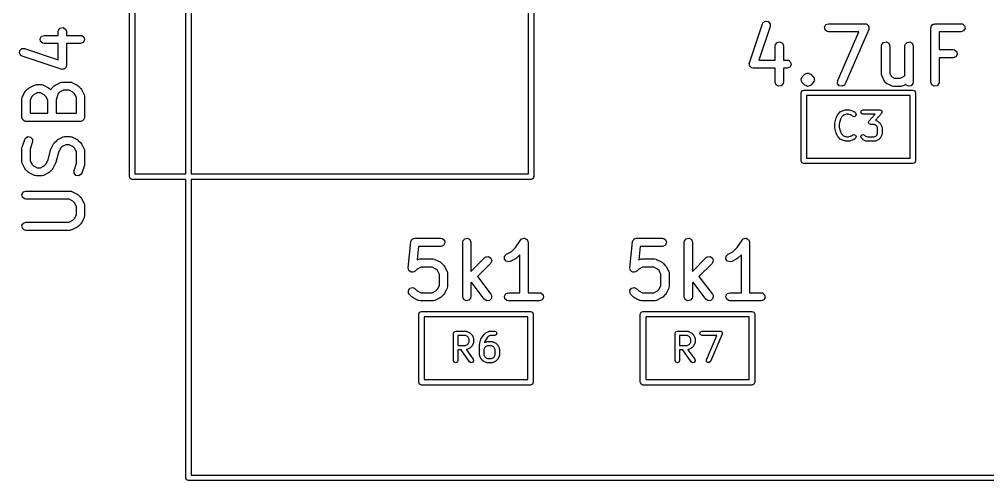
# Model space of a CAD drawing. Extents: x 4.75 to 6.87, y -3.9 to -3.1.
# Drawn here: x 4.746 to 5.445, y -3.896 to -3.562 of the extents above; entities that cross this region are included whole.
import ezdxf

# ---------------------------------------------------------------- set-up
doc = ezdxf.new("R2010")
doc.units = 0
doc.header["$MEASUREMENT"] = 0
doc.layers.add('BLACK', color=7, linetype='CONTINUOUS')

msp = doc.modelspace()

# ---------------------------------------------------------------- linework, layer by layer
at = {"layer": 'BLACK', "linetype": 'CONTINUOUS'}
for p, q in [((4.82539, -3.67598), (4.82539, -3.32402)), ((4.82933, -3.32598), (4.82933, -3.67402)), ((4.86614, -3.67402), (4.86614, -3.32598)), ((4.87008, -3.32598), (4.87008, -3.67402)), ((5.11358, -3.67402), (5.11358, -3.32598)), ((5.11752, -3.32402), (5.11752, -3.67598)), ((5.27315, -3.59375), (5.28252, -3.56563)), ((5.28252, -3.56563), (5.28301, -3.56473)), ((5.28301, -3.56473), (5.28473, -3.56367)), ((5.28473, -3.56367), (5.28673, -3.56397)), ((5.28673, -3.56397), (5.28807, -3.56548)), ((5.28807, -3.56548), (5.28812, -3.5675)), ((5.32741, -3.56793), (5.32842, -3.56618)), ((5.32842, -3.56618), (5.33031, -3.56549)), ((5.33031, -3.56549), (5.35656, -3.56549)), ((5.35656, -3.56549), (5.35757, -3.56567)), ((5.35757, -3.56567), (5.35784, -3.56589)), ((5.35784, -3.56589), (5.35818, -3.56597)), ((5.35818, -3.56597), (5.35859, -3.56652)), ((5.4049, -3.56684), (5.40528, -3.56618)), ((5.40528, -3.56618), (5.40553, -3.56609)), ((5.40553, -3.56609), (5.4057, -3.56588)), ((5.4057, -3.56588), (5.40646, -3.56575)), ((5.40646, -3.56575), (5.40718, -3.56549)), ((5.40718, -3.56549), (5.42593, -3.56549)), ((5.42593, -3.56549), (5.42694, -3.56567)), ((5.42694, -3.56567), (5.42849, -3.56696)), ((4.77398, -3.57124), (4.77416, -3.57023)), ((4.77398, -3.57391), (4.77398, -3.57124)), ((4.77416, -3.57023), (4.77545, -3.56868)), ((4.77545, -3.56868), (4.77744, -3.56833)), ((4.77744, -3.56833), (4.77919, -3.56934)), ((4.77919, -3.56934), (4.77988, -3.57124)), ((4.77988, -3.57124), (4.77988, -3.57391)), ((5.28812, -3.5675), (5.28004, -3.59173)), ((5.32776, -3.56992), (5.32741, -3.56793)), ((5.32931, -3.57121), (5.32776, -3.56992)), ((5.33031, -3.57139), (5.32931, -3.57121)), ((5.35208, -3.57139), (5.33031, -3.57139)), ((5.33697, -3.60665), (5.35208, -3.57139)), ((5.35928, -3.5696), (5.3424, -3.60897)), ((5.35859, -3.56652), (5.35912, -3.56696)), ((5.35912, -3.56696), (5.35918, -3.56731)), ((5.35918, -3.56731), (5.35939, -3.56759)), ((5.3593, -3.56926), (5.35928, -3.5696)), ((5.35947, -3.56895), (5.3593, -3.56926)), ((5.35939, -3.56759), (5.35935, -3.56827)), ((5.35935, -3.56827), (5.35947, -3.56895)), ((5.40423, -3.56844), (5.4043, -3.56806)), ((5.40423, -3.60781), (5.40423, -3.56844)), ((5.40427, -3.56793), (5.40434, -3.56781)), ((5.4043, -3.56806), (5.40427, -3.56793)), ((5.40434, -3.56781), (5.40441, -3.56743)), ((5.40441, -3.56743), (5.4049, -3.56684)), ((5.42593, -3.57139), (5.41013, -3.57139)), ((5.41013, -3.57139), (5.41013, -3.58424)), ((5.42783, -3.5707), (5.42593, -3.57139)), ((5.42884, -3.56895), (5.42783, -3.5707)), ((5.42849, -3.56696), (5.42884, -3.56895)), ((4.7609, -3.57635), (4.76191, -3.5746)), ((4.76125, -3.57834), (4.7609, -3.57635)), ((4.7628, -3.57964), (4.76125, -3.57834)), ((4.76191, -3.5746), (4.76381, -3.57391)), ((4.76381, -3.57982), (4.7628, -3.57964)), ((4.76381, -3.57391), (4.77398, -3.57391)), ((4.77398, -3.57982), (4.76381, -3.57982)), ((4.77398, -3.59152), (4.77398, -3.57982)), ((4.77988, -3.57391), (4.79005, -3.57391)), ((4.79005, -3.57982), (4.77988, -3.57982)), ((4.77988, -3.57982), (4.77988, -3.59561)), ((4.79005, -3.57391), (4.79106, -3.57409)), ((4.79195, -3.57913), (4.79005, -3.57982)), ((4.79106, -3.57409), (4.79261, -3.57539)), ((4.79296, -3.57738), (4.79195, -3.57913)), ((4.79261, -3.57539), (4.79296, -3.57738)), ((5.29192, -3.58055), (5.29322, -3.57901)), ((5.29322, -3.57901), (5.29521, -3.57866)), ((5.29521, -3.57866), (5.29696, -3.57967)), ((5.29696, -3.57967), (5.29765, -3.58156)), ((5.36879, -3.58055), (5.37008, -3.57901)), ((5.37008, -3.57901), (5.37207, -3.57866)), ((5.37207, -3.57866), (5.37382, -3.57967)), ((5.37382, -3.57967), (5.37451, -3.58156)), ((5.38566, -3.58055), (5.38696, -3.57901)), ((5.38696, -3.57901), (5.38895, -3.57866)), ((5.38895, -3.57866), (5.39069, -3.57967)), ((5.39069, -3.57967), (5.39139, -3.58156)), ((4.74592, -3.58683), (4.74621, -3.58483)), ((4.74697, -3.58855), (4.74592, -3.58683)), ((4.74621, -3.58483), (4.74772, -3.58349)), ((4.74772, -3.58349), (4.74974, -3.58344)), ((4.74974, -3.58344), (4.77398, -3.59152)), ((5.29174, -3.58156), (5.29192, -3.58055)), ((5.29174, -3.59173), (5.29174, -3.58156)), ((5.29765, -3.58156), (5.29765, -3.59173)), ((5.36861, -3.58156), (5.36879, -3.58055)), ((5.36861, -3.60219), (5.36861, -3.58156)), ((5.37451, -3.58156), (5.37451, -3.60149)), ((5.38548, -3.58156), (5.38566, -3.58055)), ((5.38548, -3.60284), (5.38548, -3.58156)), ((5.39139, -3.58156), (5.39139, -3.60781)), ((5.41013, -3.58424), (5.4203, -3.58424)), ((5.4203, -3.58424), (5.42131, -3.58441)), ((5.42131, -3.58441), (5.42286, -3.58571)), ((5.42286, -3.58571), (5.42321, -3.5877)), ((4.74788, -3.58904), (4.74697, -3.58855)), ((4.776, -3.59841), (4.74788, -3.58904)), ((5.27304, -3.59417), (5.27315, -3.59398)), ((5.27318, -3.59497), (5.27304, -3.59417)), ((5.27315, -3.59398), (5.27315, -3.59375)), ((5.28004, -3.59173), (5.29174, -3.59173)), ((5.29765, -3.59173), (5.30032, -3.59173)), ((5.30032, -3.59173), (5.30133, -3.59191)), ((5.30133, -3.59191), (5.30288, -3.59321)), ((5.30288, -3.59321), (5.30323, -3.5952)), ((5.4203, -3.59014), (5.41013, -3.59014)), ((5.41013, -3.59014), (5.41013, -3.60781)), ((5.4222, -3.58945), (5.4203, -3.59014)), ((5.42321, -3.5877), (5.4222, -3.58945)), ((4.77622, -3.59841), (4.776, -3.59841)), ((4.77642, -3.59852), (4.77622, -3.59841)), ((4.77721, -3.59838), (4.77642, -3.59852)), ((4.77802, -3.59836), (4.77721, -3.59838)), ((4.77819, -3.59821), (4.77802, -3.59836)), ((4.77841, -3.59817), (4.77819, -3.59821)), ((4.77893, -3.59755), (4.77841, -3.59817)), ((4.77953, -3.59702), (4.77893, -3.59755)), ((4.77956, -3.5968), (4.77953, -3.59702)), ((4.77971, -3.59662), (4.77956, -3.5968)), ((4.77988, -3.59561), (4.77971, -3.59662)), ((5.2732, -3.59577), (5.27318, -3.59497)), ((5.27335, -3.59594), (5.2732, -3.59577)), ((5.27339, -3.59616), (5.27335, -3.59594)), ((5.27401, -3.59668), (5.27339, -3.59616)), ((5.27454, -3.59728), (5.27401, -3.59668)), ((5.27476, -3.59732), (5.27454, -3.59728)), ((5.27494, -3.59746), (5.27476, -3.59732)), ((5.27595, -3.59764), (5.27494, -3.59746)), ((5.29174, -3.59764), (5.27595, -3.59764)), ((5.29174, -3.60781), (5.29174, -3.59764)), ((5.30032, -3.59764), (5.29765, -3.59764)), ((5.29765, -3.59764), (5.29765, -3.60781)), ((5.30222, -3.59695), (5.30032, -3.59764)), ((5.30323, -3.5952), (5.30222, -3.59695)), ((5.31483, -3.60132), (5.31557, -3.60112)), ((5.31557, -3.60112), (5.3157, -3.60118)), ((5.3157, -3.60118), (5.31583, -3.60115)), ((5.31583, -3.60115), (5.31595, -3.60122)), ((5.31595, -3.60122), (5.31608, -3.60121)), ((5.31608, -3.60121), (5.31671, -3.60165)), ((4.77186, -3.60984), (4.77561, -3.60797)), ((4.77561, -3.60797), (4.77659, -3.60768)), ((4.77659, -3.60768), (4.77677, -3.60772)), ((4.77677, -3.60772), (4.77693, -3.60766)), ((4.77693, -3.60766), (4.78256, -3.60766)), ((4.78256, -3.60766), (4.78357, -3.60784)), ((4.78357, -3.60784), (4.7837, -3.60795)), ((4.7837, -3.60795), (4.78388, -3.60797)), ((4.78388, -3.60797), (4.78763, -3.60984)), ((5.29243, -3.60971), (5.29174, -3.60781)), ((5.29765, -3.60781), (5.29747, -3.60882)), ((5.3105, -3.60568), (5.31061, -3.60544)), ((5.3107, -3.60642), (5.3105, -3.60568)), ((5.31059, -3.60517), (5.31103, -3.60454)), ((5.31061, -3.60544), (5.31059, -3.60517)), ((5.31077, -3.60718), (5.3107, -3.60642)), ((5.31099, -3.6075), (5.31077, -3.60718)), ((5.31102, -3.60763), (5.31099, -3.6075)), ((5.31113, -3.6077), (5.31102, -3.60763)), ((5.31103, -3.60454), (5.31135, -3.60385)), ((5.31135, -3.60802), (5.31113, -3.6077)), ((5.31135, -3.60385), (5.31323, -3.60197)), ((5.31323, -3.6099), (5.31135, -3.60802)), ((5.31323, -3.60197), (5.31355, -3.60175)), ((5.31355, -3.60175), (5.31362, -3.60164)), ((5.31362, -3.60164), (5.31375, -3.60161)), ((5.31375, -3.60161), (5.31376, -3.6016)), ((5.31376, -3.6016), (5.31384, -3.6015)), ((5.31384, -3.6015), (5.31392, -3.60149)), ((5.31392, -3.60149), (5.31407, -3.60138)), ((5.31407, -3.60138), (5.31483, -3.60132)), ((5.31671, -3.60165), (5.3174, -3.60197)), ((5.3174, -3.60197), (5.31928, -3.60385)), ((5.31928, -3.60802), (5.3174, -3.6099)), ((5.31928, -3.60385), (5.3195, -3.60417)), ((5.3196, -3.60733), (5.31928, -3.60802)), ((5.3195, -3.60417), (5.31961, -3.60424)), ((5.32004, -3.6067), (5.3196, -3.60733)), ((5.31961, -3.60424), (5.31964, -3.60437)), ((5.31964, -3.60437), (5.31987, -3.60469)), ((5.31987, -3.60469), (5.31993, -3.60545)), ((5.31993, -3.60545), (5.32013, -3.60619)), ((5.32013, -3.60619), (5.32002, -3.60643)), ((5.32002, -3.60643), (5.32004, -3.6067)), ((5.33686, -3.60866), (5.33697, -3.60665)), ((5.36867, -3.60235), (5.36861, -3.60219)), ((5.36863, -3.60252), (5.36867, -3.60235)), ((5.36892, -3.60351), (5.36863, -3.60252)), ((5.37079, -3.60726), (5.36892, -3.60351)), ((5.37111, -3.60756), (5.37079, -3.60726)), ((5.37129, -3.60797), (5.37111, -3.60756)), ((5.37211, -3.60858), (5.37129, -3.60797)), ((5.37451, -3.60149), (5.37564, -3.60373)), ((5.37564, -3.60373), (5.37788, -3.60486)), ((5.37788, -3.60486), (5.38211, -3.60486)), ((5.38211, -3.60486), (5.38481, -3.60351)), ((5.38481, -3.60351), (5.38548, -3.60284)), ((5.39139, -3.60781), (5.39121, -3.60882)), ((5.40492, -3.60971), (5.40423, -3.60781)), ((5.41013, -3.60781), (5.40996, -3.60882)), ((4.74804, -3.61866), (4.74992, -3.61491)), ((4.74992, -3.61491), (4.75044, -3.61421)), ((4.75044, -3.61421), (4.75047, -3.61415)), ((4.75047, -3.61415), (4.75235, -3.61227)), ((4.75235, -3.61227), (4.75307, -3.61177)), ((4.75307, -3.61177), (4.75311, -3.61172)), ((4.75311, -3.61172), (4.75686, -3.60984)), ((4.75686, -3.60984), (4.75785, -3.60955)), ((4.75785, -3.60955), (4.75802, -3.60959)), ((4.75802, -3.60959), (4.75818, -3.60953)), ((4.75818, -3.60953), (4.76193, -3.60953)), ((4.76193, -3.60953), (4.76294, -3.60971)), ((4.76294, -3.60971), (4.76308, -3.60982)), ((4.76308, -3.60982), (4.76325, -3.60984)), ((4.76325, -3.60984), (4.767, -3.61172)), ((4.767, -3.61172), (4.76771, -3.61225)), ((4.76771, -3.61225), (4.76777, -3.61227)), ((4.76777, -3.61227), (4.76865, -3.61316)), ((4.76865, -3.61316), (4.76899, -3.61253)), ((4.76899, -3.61253), (4.76914, -3.61243)), ((4.76914, -3.61243), (4.76922, -3.61227)), ((4.76922, -3.61227), (4.77109, -3.6104)), ((4.77109, -3.6104), (4.77182, -3.60989)), ((4.77182, -3.60989), (4.77186, -3.60984)), ((4.77493, -3.61491), (4.77389, -3.61596)), ((4.77763, -3.61356), (4.77493, -3.61491)), ((4.78186, -3.61356), (4.77763, -3.61356)), ((4.78456, -3.61491), (4.78186, -3.61356)), ((4.78575, -3.61611), (4.78456, -3.61491)), ((4.78763, -3.60984), (4.78833, -3.61037)), ((4.78833, -3.61037), (4.78839, -3.6104)), ((4.78839, -3.6104), (4.79027, -3.61227)), ((4.79027, -3.61227), (4.79077, -3.613)), ((4.79077, -3.613), (4.79082, -3.61304)), ((4.79082, -3.61304), (4.7927, -3.61679)), ((5.29418, -3.61072), (5.29243, -3.60971)), ((5.29617, -3.61037), (5.29418, -3.61072)), ((5.29747, -3.60882), (5.29617, -3.61037)), ((5.31053, -3.61539), (5.31111, -3.614)), ((5.31111, -3.614), (5.3125, -3.61343)), ((5.3125, -3.61343), (5.39124, -3.61343)), ((5.31392, -3.61022), (5.31323, -3.6099)), ((5.31455, -3.61066), (5.31392, -3.61022)), ((5.31469, -3.61065), (5.31455, -3.61066)), ((5.3148, -3.61072), (5.31469, -3.61065)), ((5.31494, -3.61069), (5.3148, -3.61072)), ((5.31506, -3.61075), (5.31494, -3.61069)), ((5.3158, -3.61055), (5.31506, -3.61075)), ((5.31656, -3.61049), (5.3158, -3.61055)), ((5.31671, -3.61038), (5.31656, -3.61049)), ((5.31679, -3.61037), (5.31671, -3.61038)), ((5.31688, -3.61027), (5.31679, -3.61037)), ((5.31701, -3.61023), (5.31688, -3.61026)), ((5.31688, -3.61026), (5.31688, -3.61027)), ((5.31709, -3.61012), (5.31701, -3.61023)), ((5.3174, -3.6099), (5.31709, -3.61012)), ((5.33807, -3.61028), (5.33686, -3.60866)), ((5.34004, -3.61074), (5.33807, -3.61028)), ((5.34184, -3.60983), (5.34004, -3.61074)), ((5.3424, -3.60897), (5.34184, -3.60983)), ((5.37586, -3.61045), (5.37211, -3.60858)), ((5.37604, -3.61047), (5.37586, -3.61045)), ((5.37617, -3.61058), (5.37604, -3.61047)), ((5.37718, -3.61076), (5.37617, -3.61058)), ((5.38281, -3.61076), (5.37718, -3.61076)), ((5.38297, -3.6107), (5.38281, -3.61076)), ((5.38315, -3.61074), (5.38297, -3.6107)), ((5.38413, -3.61045), (5.38315, -3.61074)), ((5.38609, -3.60947), (5.38413, -3.61045)), ((5.38617, -3.60971), (5.38609, -3.60947)), ((5.38792, -3.61072), (5.38617, -3.60971)), ((5.38991, -3.61037), (5.38792, -3.61072)), ((5.39121, -3.60882), (5.38991, -3.61037)), ((5.39124, -3.61343), (5.39263, -3.614)), ((5.39263, -3.614), (5.39321, -3.61539)), ((5.40667, -3.61072), (5.40492, -3.60971)), ((5.40866, -3.61037), (5.40667, -3.61072)), ((5.40996, -3.60882), (5.40866, -3.61037)), ((4.74773, -3.61998), (4.74791, -3.61898)), ((4.74773, -3.63311), (4.74773, -3.61998)), ((4.74791, -3.61898), (4.74802, -3.61884)), ((4.74802, -3.61884), (4.74804, -3.61866)), ((4.75499, -3.61798), (4.75364, -3.62068)), ((4.75364, -3.62068), (4.75364, -3.63016)), ((4.75618, -3.61679), (4.75499, -3.61798)), ((4.75888, -3.61544), (4.75618, -3.61679)), ((4.76124, -3.61544), (4.75888, -3.61544)), ((4.76393, -3.61679), (4.76124, -3.61544)), ((4.76513, -3.61798), (4.76393, -3.61679)), ((4.76648, -3.62068), (4.76513, -3.61798)), ((4.76648, -3.63016), (4.76648, -3.62068)), ((4.77389, -3.61596), (4.77238, -3.62046)), ((4.77238, -3.62046), (4.77238, -3.63016)), ((4.7871, -3.61881), (4.78575, -3.61611)), ((4.7871, -3.63016), (4.7871, -3.61881)), ((4.7927, -3.61679), (4.79299, -3.61777)), ((4.79299, -3.61777), (4.79295, -3.61794)), ((4.79295, -3.61794), (4.79301, -3.61811)), ((4.79301, -3.61811), (4.79301, -3.63311)), ((5.31053, -3.66461), (5.31053, -3.61539)), ((5.31447, -3.61736), (5.31447, -3.66264)), ((5.38927, -3.61736), (5.31447, -3.61736)), ((5.38927, -3.66264), (5.38927, -3.61736)), ((5.39321, -3.61539), (5.39321, -3.66461)), ((5.33716, -3.63092), (5.33904, -3.62904)), ((5.33904, -3.62904), (5.33938, -3.6289)), ((5.33938, -3.6289), (5.33965, -3.62866)), ((5.33965, -3.62866), (5.34247, -3.62773)), ((5.34247, -3.62773), (5.34273, -3.62774)), ((5.34273, -3.62774), (5.34296, -3.62765)), ((5.34296, -3.62765), (5.34484, -3.62765)), ((5.34484, -3.62765), (5.34508, -3.62774)), ((5.34508, -3.62774), (5.34534, -3.62773)), ((5.34534, -3.62773), (5.34815, -3.62866)), ((5.34815, -3.62866), (5.34843, -3.6289)), ((5.34843, -3.6289), (5.34877, -3.62904)), ((5.34877, -3.62904), (5.3497, -3.62998)), ((5.35358, -3.62922), (5.35404, -3.62811)), ((5.35404, -3.62811), (5.35515, -3.62765)), ((5.35515, -3.62765), (5.36734, -3.62765)), ((5.36734, -3.62765), (5.36785, -3.62786)), ((5.36785, -3.62786), (5.36837, -3.62803)), ((5.36837, -3.62803), (5.3684, -3.62809)), ((5.3684, -3.62809), (5.36845, -3.62811)), ((5.36845, -3.62811), (5.36866, -3.62862)), ((5.36866, -3.62862), (5.36891, -3.62912)), ((5.36891, -3.62912), (5.36889, -3.62917)), ((5.36889, -3.62917), (5.36891, -3.62922)), ((4.74799, -3.63383), (4.74773, -3.63311)), ((4.74813, -3.63458), (4.74799, -3.63383)), ((4.74833, -3.63476), (4.74813, -3.63458)), ((4.74842, -3.63501), (4.74833, -3.63476)), ((4.74909, -3.63539), (4.74842, -3.63501)), ((4.74967, -3.63588), (4.74909, -3.63539)), ((4.75006, -3.63595), (4.74967, -3.63588)), ((4.75017, -3.63602), (4.75006, -3.63595)), ((4.7503, -3.63599), (4.75017, -3.63602)), ((4.75068, -3.63606), (4.7503, -3.63599)), ((4.79005, -3.63606), (4.75068, -3.63606)), ((4.75364, -3.63016), (4.76648, -3.63016)), ((4.77238, -3.63016), (4.7871, -3.63016)), ((4.79078, -3.6358), (4.79005, -3.63606)), ((4.79153, -3.63567), (4.79078, -3.6358)), ((4.7917, -3.63546), (4.79153, -3.63567)), ((4.79195, -3.63537), (4.7917, -3.63546)), ((4.79234, -3.63471), (4.79195, -3.63537)), ((4.79283, -3.63412), (4.79234, -3.63471)), ((4.7929, -3.63373), (4.79283, -3.63412)), ((4.79296, -3.63362), (4.7929, -3.63373)), ((4.79301, -3.63311), (4.79294, -3.63349)), ((4.79294, -3.63349), (4.79296, -3.63362)), ((5.33488, -3.63727), (5.33581, -3.63353)), ((5.33581, -3.63353), (5.33592, -3.63338)), ((5.33592, -3.63338), (5.33593, -3.6332)), ((5.33593, -3.6332), (5.33687, -3.63133)), ((5.33687, -3.63133), (5.33707, -3.63116)), ((5.33707, -3.63116), (5.33716, -3.63092)), ((5.33883, -3.63446), (5.33798, -3.63785)), ((5.33957, -3.63297), (5.33883, -3.63446)), ((5.341, -3.63153), (5.33957, -3.63297)), ((5.34322, -3.63079), (5.341, -3.63153)), ((5.34458, -3.63079), (5.34322, -3.63079)), ((5.3468, -3.63153), (5.34458, -3.63079)), ((5.34748, -3.63221), (5.3468, -3.63153)), ((5.34859, -3.63267), (5.34748, -3.63221)), ((5.3497, -3.63221), (5.34859, -3.63267)), ((5.3497, -3.62998), (5.35016, -3.63109)), ((5.35016, -3.63109), (5.3497, -3.63221)), ((5.35404, -3.63033), (5.35358, -3.62922)), ((5.35515, -3.63079), (5.35404, -3.63033)), ((5.36387, -3.63079), (5.35515, -3.63079)), ((5.35941, -3.63621), (5.35959, -3.63568)), ((5.35959, -3.63568), (5.36387, -3.63079)), ((5.36852, -3.63026), (5.36411, -3.6353)), ((5.36411, -3.6353), (5.36429, -3.63531)), ((5.36429, -3.63531), (5.36617, -3.63625)), ((5.3687, -3.62973), (5.36852, -3.63026)), ((5.36891, -3.62922), (5.3687, -3.62973)), ((5.33483, -3.63766), (5.3349, -3.63747)), ((5.33483, -3.64047), (5.33483, -3.63766)), ((5.3349, -3.64065), (5.33483, -3.64047)), ((5.3349, -3.63747), (5.33488, -3.63727)), ((5.33488, -3.64085), (5.3349, -3.64065)), ((5.33581, -3.6446), (5.33488, -3.64085)), ((5.33798, -3.63785), (5.33798, -3.64027)), ((5.33798, -3.64027), (5.33883, -3.64367)), ((5.3592, -3.63672), (5.35941, -3.63621)), ((5.35922, -3.63677), (5.3592, -3.63672)), ((5.3592, -3.63682), (5.35922, -3.63677)), ((5.35945, -3.63732), (5.3592, -3.63682)), ((5.35966, -3.63783), (5.35945, -3.63732)), ((5.35971, -3.63785), (5.35966, -3.63783)), ((5.35974, -3.6379), (5.35971, -3.63785)), ((5.36026, -3.63808), (5.35974, -3.6379)), ((5.36078, -3.63829), (5.36026, -3.63808)), ((5.36322, -3.63829), (5.36078, -3.63829)), ((5.36453, -3.63895), (5.36322, -3.63829)), ((5.36511, -3.63953), (5.36453, -3.63895)), ((5.36576, -3.64084), (5.36511, -3.63953)), ((5.36576, -3.64478), (5.36576, -3.64084)), ((5.36617, -3.63625), (5.36634, -3.63644)), ((5.36634, -3.63644), (5.36658, -3.63654)), ((5.36658, -3.63654), (5.36751, -3.63748)), ((5.36751, -3.63748), (5.36761, -3.63772)), ((5.36761, -3.63772), (5.36781, -3.63789)), ((5.36781, -3.63789), (5.36875, -3.63976)), ((5.36875, -3.63976), (5.36877, -3.64013)), ((5.36877, -3.64013), (5.36891, -3.64047)), ((5.36891, -3.64047), (5.36891, -3.64516)), ((4.74788, -3.65467), (4.74976, -3.64905)), ((4.74976, -3.64905), (4.75025, -3.64815)), ((4.75025, -3.64815), (4.75197, -3.64709)), ((4.75197, -3.64709), (4.75397, -3.64738)), ((4.75397, -3.64738), (4.75531, -3.6489)), ((4.75531, -3.6489), (4.75536, -3.65091)), ((4.77109, -3.65164), (4.77297, -3.64977)), ((4.77297, -3.64977), (4.77369, -3.64926)), ((4.77369, -3.64926), (4.77374, -3.64921)), ((4.77374, -3.64921), (4.77749, -3.64734)), ((4.77749, -3.64734), (4.77847, -3.64705)), ((4.77847, -3.64705), (4.77864, -3.64709)), ((4.77864, -3.64709), (4.77881, -3.64703)), ((4.77881, -3.64703), (4.78256, -3.64703)), ((4.78256, -3.64703), (4.78357, -3.64721)), ((4.78357, -3.64721), (4.7837, -3.64732)), ((4.7837, -3.64732), (4.78388, -3.64734)), ((4.78388, -3.64734), (4.78763, -3.64921)), ((4.78763, -3.64921), (4.78833, -3.64974)), ((4.78833, -3.64974), (4.78839, -3.64977)), ((4.78839, -3.64977), (4.79027, -3.65164)), ((5.33592, -3.64474), (5.33581, -3.6446)), ((5.33593, -3.64492), (5.33592, -3.64474)), ((5.33687, -3.6468), (5.33593, -3.64492)), ((5.33707, -3.64697), (5.33687, -3.6468)), ((5.33716, -3.64721), (5.33707, -3.64697)), ((5.33904, -3.64908), (5.33716, -3.64721)), ((5.33883, -3.64367), (5.33957, -3.64516)), ((5.33938, -3.64922), (5.33904, -3.64908)), ((5.33965, -3.64946), (5.33938, -3.64922)), ((5.33957, -3.64516), (5.341, -3.64659)), ((5.34247, -3.6504), (5.33965, -3.64946)), ((5.341, -3.64659), (5.34322, -3.64733)), ((5.34322, -3.64733), (5.34458, -3.64733)), ((5.34458, -3.64733), (5.3468, -3.64659)), ((5.34815, -3.64946), (5.34534, -3.6504)), ((5.3468, -3.64659), (5.34748, -3.64592)), ((5.34748, -3.64592), (5.34859, -3.64546)), ((5.34843, -3.64922), (5.34815, -3.64946)), ((5.34877, -3.64908), (5.34843, -3.64922)), ((5.34859, -3.64546), (5.3497, -3.64592)), ((5.3497, -3.64814), (5.34877, -3.64908)), ((5.3497, -3.64592), (5.35016, -3.64703)), ((5.35016, -3.64703), (5.3497, -3.64814)), ((5.35358, -3.64703), (5.35404, -3.64592)), ((5.35404, -3.64814), (5.35358, -3.64703)), ((5.35404, -3.64592), (5.35515, -3.64546)), ((5.35497, -3.64908), (5.35404, -3.64814)), ((5.35521, -3.64918), (5.35497, -3.64908)), ((5.35515, -3.64546), (5.35626, -3.64592)), ((5.35538, -3.64938), (5.35521, -3.64918)), ((5.35726, -3.65031), (5.35538, -3.64938)), ((5.35626, -3.64592), (5.35702, -3.64667)), ((5.35702, -3.64667), (5.35833, -3.64733)), ((5.35833, -3.64733), (5.36322, -3.64733)), ((5.36322, -3.64733), (5.36453, -3.64667)), ((5.36617, -3.64938), (5.36429, -3.65031)), ((5.36453, -3.64667), (5.36511, -3.6461)), ((5.36511, -3.6461), (5.36576, -3.64478)), ((5.36634, -3.64918), (5.36617, -3.64938)), ((5.36658, -3.64908), (5.36634, -3.64918)), ((5.36751, -3.64814), (5.36658, -3.64908)), ((5.36761, -3.6479), (5.36751, -3.64814)), ((5.36781, -3.64773), (5.36761, -3.6479)), ((5.36875, -3.64586), (5.36781, -3.64773)), ((5.36877, -3.64549), (5.36875, -3.64586)), ((5.36891, -3.64516), (5.36877, -3.64549)), ((4.74773, -3.65561), (4.74788, -3.65474)), ((4.74773, -3.66498), (4.74773, -3.65561)), ((4.74788, -3.65474), (4.74788, -3.65467)), ((4.75536, -3.65091), (4.75364, -3.65608)), ((4.75364, -3.65608), (4.75364, -3.66428)), ((4.76665, -3.66395), (4.76844, -3.65676)), ((4.76844, -3.65676), (4.76865, -3.6563)), ((4.76865, -3.6563), (4.76867, -3.65616)), ((4.76867, -3.65616), (4.77054, -3.65241)), ((4.77054, -3.65241), (4.77107, -3.6517)), ((4.77107, -3.6517), (4.77109, -3.65164)), ((4.77561, -3.65548), (4.77409, -3.65851)), ((4.77681, -3.65428), (4.77561, -3.65548)), ((4.7795, -3.65293), (4.77681, -3.65428)), ((4.78186, -3.65293), (4.7795, -3.65293)), ((4.78456, -3.65428), (4.78186, -3.65293)), ((4.78575, -3.65548), (4.78456, -3.65428)), ((4.7871, -3.65818), (4.78575, -3.65548)), ((4.79027, -3.65164), (4.79077, -3.65237)), ((4.79077, -3.65237), (4.79082, -3.65241)), ((4.79082, -3.65241), (4.7927, -3.65616)), ((4.7927, -3.65616), (4.79299, -3.65714)), ((4.79299, -3.65714), (4.79295, -3.65731)), ((5.34273, -3.65038), (5.34247, -3.6504)), ((5.34296, -3.65048), (5.34273, -3.65038)), ((5.34484, -3.65048), (5.34296, -3.65048)), ((5.34508, -3.65038), (5.34484, -3.65048)), ((5.34534, -3.6504), (5.34508, -3.65038)), ((5.35762, -3.65034), (5.35726, -3.65031)), ((5.35796, -3.65048), (5.35762, -3.65034)), ((5.36359, -3.65048), (5.35796, -3.65048)), ((5.36393, -3.65034), (5.36359, -3.65048)), ((5.36429, -3.65031), (5.36393, -3.65034)), ((4.76513, -3.66698), (4.76665, -3.66395)), ((4.77409, -3.65851), (4.7723, -3.6657)), ((4.7871, -3.66637), (4.7871, -3.65818)), ((4.79295, -3.65731), (4.79301, -3.65748)), ((4.79301, -3.65748), (4.79301, -3.66685)), ((5.31447, -3.66264), (5.38927, -3.66264)), ((4.74779, -3.66515), (4.74773, -3.66498)), ((4.74775, -3.66532), (4.74779, -3.66515)), ((4.74804, -3.6663), (4.74775, -3.66532)), ((4.74992, -3.67005), (4.74804, -3.6663)), ((4.74996, -3.67009), (4.74992, -3.67005)), ((4.75047, -3.67082), (4.74996, -3.67009)), ((4.75235, -3.67269), (4.75047, -3.67082)), ((4.75364, -3.66428), (4.75499, -3.66698)), ((4.75499, -3.66698), (4.75618, -3.66818)), ((4.75618, -3.66818), (4.75888, -3.66953)), ((4.75888, -3.66953), (4.76124, -3.66953)), ((4.76124, -3.66953), (4.76393, -3.66818)), ((4.76393, -3.66818), (4.76513, -3.66698)), ((4.76965, -3.67082), (4.76777, -3.67269)), ((4.76967, -3.67076), (4.76965, -3.67082)), ((4.7702, -3.67005), (4.76967, -3.67076)), ((4.77207, -3.6663), (4.7702, -3.67005)), ((4.77209, -3.66616), (4.77207, -3.6663)), ((4.7723, -3.6657), (4.77209, -3.66616)), ((4.78538, -3.67154), (4.7871, -3.66637)), ((4.79286, -3.66779), (4.79098, -3.67341)), ((4.79301, -3.66685), (4.79285, -3.66772)), ((4.79285, -3.66772), (4.79286, -3.66779)), ((5.31111, -3.666), (5.31053, -3.66461)), ((5.3125, -3.66657), (5.31111, -3.666)), ((5.39124, -3.66657), (5.3125, -3.66657)), ((5.39263, -3.666), (5.39124, -3.66657)), ((5.39321, -3.66461), (5.39263, -3.666)), ((4.7524, -3.67272), (4.75235, -3.67269)), ((4.75311, -3.67324), (4.7524, -3.67272)), ((4.75686, -3.67512), (4.75311, -3.67324)), ((4.75704, -3.67514), (4.75686, -3.67512)), ((4.75717, -3.67525), (4.75704, -3.67514)), ((4.75818, -3.67543), (4.75717, -3.67525)), ((4.76193, -3.67543), (4.75818, -3.67543)), ((4.7621, -3.67537), (4.76193, -3.67543)), ((4.76227, -3.67541), (4.7621, -3.67537)), ((4.76325, -3.67512), (4.76227, -3.67541)), ((4.767, -3.67324), (4.76325, -3.67512)), ((4.76705, -3.6732), (4.767, -3.67324)), ((4.76777, -3.67269), (4.76705, -3.6732)), ((4.78543, -3.67356), (4.78538, -3.67154)), ((4.78677, -3.67507), (4.78543, -3.67356)), ((4.78877, -3.67537), (4.78677, -3.67507)), ((4.79049, -3.67431), (4.78877, -3.67537)), ((4.79098, -3.67341), (4.79049, -3.67431)), ((4.82597, -3.67738), (4.82539, -3.67598)), ((4.82736, -3.67795), (4.82597, -3.67738)), ((4.86614, -3.67795), (4.82736, -3.67795)), ((4.82933, -3.67402), (4.86614, -3.67402)), ((4.86614, -3.8937), (4.86614, -3.67795)), ((4.87008, -3.67402), (5.11358, -3.67402)), ((5.11555, -3.67795), (4.87008, -3.67795)), ((4.87008, -3.67795), (4.87008, -3.89173)), ((5.11694, -3.67738), (5.11555, -3.67795)), ((5.11752, -3.67598), (5.11694, -3.67738)), ((4.74778, -3.68884), (4.74879, -3.68709)), ((4.74813, -3.69083), (4.74778, -3.68884)), ((4.74967, -3.69213), (4.74813, -3.69083)), ((4.74879, -3.68709), (4.75068, -3.6864)), ((4.75068, -3.6864), (4.78256, -3.6864)), ((4.78256, -3.6864), (4.78357, -3.68658)), ((4.78357, -3.68658), (4.7837, -3.68669)), ((4.7837, -3.68669), (4.78388, -3.68671)), ((4.78388, -3.68671), (4.78763, -3.68859)), ((4.78763, -3.68859), (4.78833, -3.68911)), ((4.78833, -3.68911), (4.78839, -3.68914)), ((4.78839, -3.68914), (4.79027, -3.69101)), ((4.79027, -3.69101), (4.79077, -3.69174)), ((4.79077, -3.69174), (4.79082, -3.69178)), ((4.79082, -3.69178), (4.7927, -3.69553)), ((4.75068, -3.6923), (4.74967, -3.69213)), ((4.78186, -3.6923), (4.75068, -3.6923)), ((4.78456, -3.69365), (4.78186, -3.6923)), ((4.78575, -3.69485), (4.78456, -3.69365)), ((4.7871, -3.69755), (4.78575, -3.69485)), ((4.7871, -3.70365), (4.7871, -3.69755)), ((4.7927, -3.69553), (4.79299, -3.69651)), ((4.79299, -3.69651), (4.79295, -3.69668)), ((4.79295, -3.69668), (4.79301, -3.69685)), ((4.79301, -3.69685), (4.79301, -3.70435)), ((4.78575, -3.70635), (4.7871, -3.70365)), ((4.7927, -3.70567), (4.79082, -3.70942)), ((4.79272, -3.70549), (4.7927, -3.70567)), ((4.79283, -3.70536), (4.79272, -3.70549)), ((4.79301, -3.70435), (4.79283, -3.70536)), ((4.74778, -3.71134), (4.74879, -3.70959)), ((4.74813, -3.71332), (4.74778, -3.71134)), ((4.74879, -3.70959), (4.75068, -3.7089)), ((4.75068, -3.7089), (4.78186, -3.7089)), ((4.78186, -3.7089), (4.78456, -3.70755)), ((4.78763, -3.71261), (4.78388, -3.71449)), ((4.78456, -3.70755), (4.78575, -3.70635)), ((4.78767, -3.71257), (4.78763, -3.71261)), ((4.78839, -3.71206), (4.78767, -3.71257)), ((4.79027, -3.71019), (4.78839, -3.71206)), ((4.79029, -3.71013), (4.79027, -3.71019)), ((4.79082, -3.70942), (4.79029, -3.71013)), ((4.74967, -3.71462), (4.74813, -3.71332)), ((4.75068, -3.7148), (4.74967, -3.71462)), ((4.78256, -3.7148), (4.75068, -3.7148)), ((4.78272, -3.71474), (4.78256, -3.7148)), ((4.78289, -3.71478), (4.78272, -3.71474)), ((4.78388, -3.71449), (4.78289, -3.71478)), ((5.02676, -3.74189), (5.02863, -3.72315)), ((5.02863, -3.72315), (5.02868, -3.723)), ((5.02867, -3.72293), (5.02873, -3.72282)), ((5.02868, -3.723), (5.02867, -3.72293)), ((5.02873, -3.72282), (5.02891, -3.72216)), ((5.02891, -3.72216), (5.02936, -3.72172)), ((5.02936, -3.72172), (5.02967, -3.72118)), ((5.02967, -3.72118), (5.03006, -3.72104)), ((5.03006, -3.72104), (5.03036, -3.72075)), ((5.03036, -3.72075), (5.03098, -3.7207)), ((5.03098, -3.7207), (5.03157, -3.72049)), ((5.03157, -3.72049), (5.05032, -3.72049)), ((5.03425, -3.72639), (5.03327, -3.73616)), ((5.05032, -3.72639), (5.03425, -3.72639)), ((5.05032, -3.72049), (5.05133, -3.72067)), ((5.05222, -3.7257), (5.05032, -3.72639)), ((5.05133, -3.72067), (5.05288, -3.72196)), ((5.05323, -3.72395), (5.05222, -3.7257)), ((5.05288, -3.72196), (5.05323, -3.72395)), ((5.06612, -3.72344), (5.06629, -3.72243)), ((5.06612, -3.76281), (5.06612, -3.72344)), ((5.06629, -3.72243), (5.06759, -3.72088)), ((5.06759, -3.72088), (5.06958, -3.72053)), ((5.06958, -3.72053), (5.07133, -3.72154)), ((5.07133, -3.72154), (5.07202, -3.72344)), ((5.07202, -3.72344), (5.07202, -3.74443)), ((5.10427, -3.72718), (5.10786, -3.7218)), ((5.10786, -3.7218), (5.10856, -3.72106)), ((5.10856, -3.72106), (5.10873, -3.72101)), ((5.10873, -3.72101), (5.10884, -3.72088)), ((5.10884, -3.72088), (5.10968, -3.72073)), ((5.10968, -3.72073), (5.1105, -3.72049)), ((5.1105, -3.72049), (5.11066, -3.72056)), ((5.11066, -3.72056), (5.11083, -3.72053)), ((5.11083, -3.72053), (5.11157, -3.72096)), ((5.11157, -3.72096), (5.11235, -3.72131)), ((5.11235, -3.72131), (5.11243, -3.72146)), ((5.11243, -3.72146), (5.11257, -3.72154)), ((5.11257, -3.72154), (5.11287, -3.72235)), ((5.11287, -3.72235), (5.11325, -3.72312)), ((5.11325, -3.72312), (5.11321, -3.72328)), ((5.11321, -3.72328), (5.11327, -3.72344)), ((5.11327, -3.72344), (5.11327, -3.75986)), ((5.18676, -3.74189), (5.18863, -3.72315)), ((5.18863, -3.72315), (5.18868, -3.723)), ((5.18867, -3.72293), (5.18873, -3.72282)), ((5.18868, -3.723), (5.18867, -3.72293)), ((5.18873, -3.72282), (5.18891, -3.72216)), ((5.18891, -3.72216), (5.18936, -3.72172)), ((5.18936, -3.72172), (5.18967, -3.72118)), ((5.18967, -3.72118), (5.19006, -3.72104)), ((5.19006, -3.72104), (5.19036, -3.72075)), ((5.19036, -3.72075), (5.19098, -3.7207)), ((5.19098, -3.7207), (5.19157, -3.72049)), ((5.19157, -3.72049), (5.21032, -3.72049)), ((5.19425, -3.72639), (5.19327, -3.73616)), ((5.21032, -3.72639), (5.19425, -3.72639)), ((5.21032, -3.72049), (5.21133, -3.72067)), ((5.21222, -3.7257), (5.21032, -3.72639)), ((5.21133, -3.72067), (5.21288, -3.72196)), ((5.21323, -3.72395), (5.21222, -3.7257)), ((5.21288, -3.72196), (5.21323, -3.72395)), ((5.22612, -3.72344), (5.22629, -3.72243)), ((5.22612, -3.76281), (5.22612, -3.72344)), ((5.22629, -3.72243), (5.22759, -3.72088)), ((5.22759, -3.72088), (5.22958, -3.72053)), ((5.22958, -3.72053), (5.23133, -3.72154)), ((5.23133, -3.72154), (5.23202, -3.72344)), ((5.23202, -3.72344), (5.23202, -3.74443)), ((5.26427, -3.72718), (5.26786, -3.7218)), ((5.26786, -3.7218), (5.26856, -3.72106)), ((5.26856, -3.72106), (5.26873, -3.72101)), ((5.26873, -3.72101), (5.26884, -3.72088)), ((5.26884, -3.72088), (5.26968, -3.72073)), ((5.26968, -3.72073), (5.2705, -3.72049)), ((5.2705, -3.72049), (5.27066, -3.72056)), ((5.27066, -3.72056), (5.27083, -3.72053)), ((5.27083, -3.72053), (5.27157, -3.72096)), ((5.27157, -3.72096), (5.27235, -3.72131)), ((5.27235, -3.72131), (5.27243, -3.72146)), ((5.27243, -3.72146), (5.27257, -3.72154)), ((5.27257, -3.72154), (5.27287, -3.72235)), ((5.27287, -3.72235), (5.27325, -3.72312)), ((5.27325, -3.72312), (5.27321, -3.72328)), ((5.27321, -3.72328), (5.27327, -3.72344)), ((5.27327, -3.72344), (5.27327, -3.75986)), ((5.08198, -3.73448), (5.08282, -3.73389)), ((5.08282, -3.73389), (5.08483, -3.73371)), ((5.08483, -3.73371), (5.08649, -3.73487)), ((5.09623, -3.73553), (5.09636, -3.73351)), ((5.09636, -3.73351), (5.09774, -3.73205)), ((5.09774, -3.73205), (5.10106, -3.73039)), ((5.10106, -3.73039), (5.10427, -3.72718)), ((5.10736, -3.73244), (5.1049, -3.7349)), ((5.10736, -3.75986), (5.10736, -3.73244)), ((5.24198, -3.73448), (5.24282, -3.73389)), ((5.24282, -3.73389), (5.24483, -3.73371)), ((5.24483, -3.73371), (5.24649, -3.73487)), ((5.25623, -3.73553), (5.25636, -3.73351)), ((5.25636, -3.73351), (5.25774, -3.73205)), ((5.25774, -3.73205), (5.26106, -3.73039)), ((5.26106, -3.73039), (5.26427, -3.72718)), ((5.26736, -3.73244), (5.2649, -3.7349)), ((5.26736, -3.75986), (5.26736, -3.73244)), ((5.03327, -3.73616), (5.034, -3.7358)), ((5.034, -3.7358), (5.03498, -3.7355)), ((5.03498, -3.7355), (5.03516, -3.73555)), ((5.03516, -3.73555), (5.03532, -3.73549)), ((5.03532, -3.73549), (5.0447, -3.73549)), ((5.0447, -3.73549), (5.04571, -3.73566)), ((5.04571, -3.73566), (5.04584, -3.73578)), ((5.04584, -3.73578), (5.04602, -3.7358)), ((5.04602, -3.7358), (5.04977, -3.73767)), ((5.04977, -3.73767), (5.05048, -3.7382)), ((5.05048, -3.7382), (5.05053, -3.73823)), ((5.05053, -3.73823), (5.05241, -3.7401)), ((5.05241, -3.7401), (5.05291, -3.74082)), ((5.05291, -3.74082), (5.05296, -3.74087)), ((5.05296, -3.74087), (5.05484, -3.74462)), ((5.07202, -3.74443), (5.08198, -3.73448)), ((5.08615, -3.73865), (5.07672, -3.74809)), ((5.08701, -3.73682), (5.08615, -3.73865)), ((5.08649, -3.73487), (5.08701, -3.73682)), ((5.09744, -3.73715), (5.09623, -3.73553)), ((5.0994, -3.73762), (5.09744, -3.73715)), ((5.10039, -3.73733), (5.0994, -3.73762)), ((5.10413, -3.73546), (5.10039, -3.73733)), ((5.10418, -3.73541), (5.10413, -3.73546)), ((5.1049, -3.7349), (5.10418, -3.73541)), ((5.19327, -3.73616), (5.194, -3.7358)), ((5.194, -3.7358), (5.19498, -3.7355)), ((5.19498, -3.7355), (5.19516, -3.73555)), ((5.19516, -3.73555), (5.19532, -3.73549)), ((5.19532, -3.73549), (5.2047, -3.73549)), ((5.2047, -3.73549), (5.20571, -3.73566)), ((5.20571, -3.73566), (5.20584, -3.73578)), ((5.20584, -3.73578), (5.20602, -3.7358)), ((5.20602, -3.7358), (5.20977, -3.73767)), ((5.20977, -3.73767), (5.21048, -3.7382)), ((5.21048, -3.7382), (5.21053, -3.73823)), ((5.21053, -3.73823), (5.21241, -3.7401)), ((5.21241, -3.7401), (5.21291, -3.74082)), ((5.21291, -3.74082), (5.21296, -3.74087)), ((5.21296, -3.74087), (5.21484, -3.74462)), ((5.23202, -3.74443), (5.24198, -3.73448)), ((5.24615, -3.73865), (5.23672, -3.74809)), ((5.24701, -3.73682), (5.24615, -3.73865)), ((5.24649, -3.73487), (5.24701, -3.73682)), ((5.25744, -3.73715), (5.25623, -3.73553)), ((5.2594, -3.73762), (5.25744, -3.73715)), ((5.26039, -3.73733), (5.2594, -3.73762)), ((5.26413, -3.73546), (5.26039, -3.73733)), ((5.26418, -3.73541), (5.26413, -3.73546)), ((5.2649, -3.7349), (5.26418, -3.73541)), ((5.02676, -3.74191), (5.02676, -3.74189)), ((5.02676, -3.74193), (5.02676, -3.74191)), ((5.02701, -3.74289), (5.02676, -3.74193)), ((5.02726, -3.74385), (5.02701, -3.74289)), ((5.02727, -3.74386), (5.02726, -3.74385)), ((5.02728, -3.74388), (5.02727, -3.74386)), ((5.02809, -3.74445), (5.02728, -3.74388)), ((5.0289, -3.74503), (5.02809, -3.74445)), ((5.02892, -3.74503), (5.0289, -3.74503)), ((5.02893, -3.74504), (5.02892, -3.74503)), ((5.02992, -3.74495), (5.02893, -3.74504)), ((5.03091, -3.74488), (5.02992, -3.74495)), ((5.03093, -3.74487), (5.03091, -3.74488)), ((5.03095, -3.74486), (5.03093, -3.74487)), ((5.03179, -3.74428), (5.03095, -3.74486)), ((5.03332, -3.74274), (5.03179, -3.74428)), ((5.03602, -3.74139), (5.03332, -3.74274)), ((5.044, -3.74139), (5.03602, -3.74139)), ((5.0467, -3.74274), (5.044, -3.74139)), ((5.04789, -3.74394), (5.0467, -3.74274)), ((5.04924, -3.74663), (5.04789, -3.74394)), ((5.04924, -3.75461), (5.04924, -3.74663)), ((5.05484, -3.74462), (5.05513, -3.7456)), ((5.05513, -3.7456), (5.05509, -3.74577)), ((5.05509, -3.74577), (5.05515, -3.74594)), ((5.05515, -3.74594), (5.05515, -3.75531)), ((5.18676, -3.74191), (5.18676, -3.74189)), ((5.18676, -3.74193), (5.18676, -3.74191)), ((5.18701, -3.74289), (5.18676, -3.74193)), ((5.18726, -3.74385), (5.18701, -3.74289)), ((5.18727, -3.74386), (5.18726, -3.74385)), ((5.18728, -3.74388), (5.18727, -3.74386)), ((5.18809, -3.74445), (5.18728, -3.74388)), ((5.1889, -3.74503), (5.18809, -3.74445)), ((5.18892, -3.74503), (5.1889, -3.74503)), ((5.18893, -3.74504), (5.18892, -3.74503)), ((5.18992, -3.74495), (5.18893, -3.74504)), ((5.19091, -3.74488), (5.18992, -3.74495)), ((5.19093, -3.74487), (5.19091, -3.74488)), ((5.19095, -3.74486), (5.19093, -3.74487)), ((5.19179, -3.74428), (5.19095, -3.74486)), ((5.19332, -3.74274), (5.19179, -3.74428)), ((5.19602, -3.74139), (5.19332, -3.74274)), ((5.204, -3.74139), (5.19602, -3.74139)), ((5.2067, -3.74274), (5.204, -3.74139)), ((5.20789, -3.74394), (5.2067, -3.74274)), ((5.20924, -3.74663), (5.20789, -3.74394)), ((5.20924, -3.75461), (5.20924, -3.74663)), ((5.21484, -3.74462), (5.21513, -3.7456)), ((5.21513, -3.7456), (5.21509, -3.74577)), ((5.21509, -3.74577), (5.21515, -3.74594)), ((5.21515, -3.74594), (5.21515, -3.75531)), ((5.04789, -3.75731), (5.04924, -3.75461)), ((5.0725, -3.75231), (5.07202, -3.75278)), ((5.07202, -3.75278), (5.07202, -3.76281)), ((5.0817, -3.76458), (5.0725, -3.75231)), ((5.07672, -3.74809), (5.08643, -3.76104)), ((5.20789, -3.75731), (5.20924, -3.75461)), ((5.2325, -3.75231), (5.23202, -3.75278)), ((5.23202, -3.75278), (5.23202, -3.76281)), ((5.2417, -3.76458), (5.2325, -3.75231)), ((5.23672, -3.74809), (5.24643, -3.76104)), ((5.02685, -3.7583), (5.028, -3.75664)), ((5.02702, -3.76031), (5.02685, -3.7583)), ((5.02761, -3.76115), (5.02702, -3.76031)), ((5.02949, -3.76302), (5.02761, -3.76115)), ((5.028, -3.75664), (5.02996, -3.75612)), ((5.02996, -3.75612), (5.03179, -3.75697)), ((5.03179, -3.75697), (5.03332, -3.75851)), ((5.03332, -3.75851), (5.03602, -3.75986)), ((5.03602, -3.75986), (5.044, -3.75986)), ((5.044, -3.75986), (5.0467, -3.75851)), ((5.0467, -3.75851), (5.04789, -3.75731)), ((5.05241, -3.76115), (5.05053, -3.76302)), ((5.05244, -3.76109), (5.05241, -3.76115)), ((5.05296, -3.76038), (5.05244, -3.76109)), ((5.05484, -3.75663), (5.05296, -3.76038)), ((5.05486, -3.75646), (5.05484, -3.75663)), ((5.05497, -3.75632), (5.05486, -3.75646)), ((5.05515, -3.75531), (5.05497, -3.75632)), ((5.08643, -3.76104), (5.08689, -3.76195)), ((5.08689, -3.76195), (5.08678, -3.76397)), ((5.09616, -3.7623), (5.09717, -3.76055)), ((5.09717, -3.76055), (5.09906, -3.75986)), ((5.09906, -3.75986), (5.10736, -3.75986)), ((5.11327, -3.75986), (5.12156, -3.75986)), ((5.12156, -3.75986), (5.12257, -3.76004)), ((5.12257, -3.76004), (5.12412, -3.76133)), ((5.12412, -3.76133), (5.12447, -3.76332)), ((5.18685, -3.7583), (5.188, -3.75664)), ((5.18702, -3.76031), (5.18685, -3.7583)), ((5.18761, -3.76115), (5.18702, -3.76031)), ((5.18948, -3.76302), (5.18761, -3.76115)), ((5.188, -3.75664), (5.18996, -3.75612)), ((5.18996, -3.75612), (5.19179, -3.75697)), ((5.19179, -3.75697), (5.19332, -3.75851)), ((5.19332, -3.75851), (5.19602, -3.75986)), ((5.19602, -3.75986), (5.204, -3.75986)), ((5.204, -3.75986), (5.2067, -3.75851)), ((5.2067, -3.75851), (5.20789, -3.75731)), ((5.21241, -3.76115), (5.21053, -3.76302)), ((5.21244, -3.76109), (5.21241, -3.76115)), ((5.21296, -3.76038), (5.21244, -3.76109)), ((5.21484, -3.75663), (5.21296, -3.76038)), ((5.21486, -3.75646), (5.21484, -3.75663)), ((5.21497, -3.75632), (5.21486, -3.75646)), ((5.21515, -3.75531), (5.21497, -3.75632)), ((5.24643, -3.76104), (5.24689, -3.76195)), ((5.24689, -3.76195), (5.24678, -3.76397)), ((5.25616, -3.7623), (5.25717, -3.76055)), ((5.25717, -3.76055), (5.25906, -3.75986)), ((5.25906, -3.75986), (5.26736, -3.75986)), ((5.27327, -3.75986), (5.28156, -3.75986)), ((5.28156, -3.75986), (5.28257, -3.76004)), ((5.28257, -3.76004), (5.28412, -3.76133)), ((5.28412, -3.76133), (5.28447, -3.76332)), ((5.02954, -3.76305), (5.02949, -3.76302)), ((5.03025, -3.76358), (5.02954, -3.76305)), ((5.034, -3.76545), (5.03025, -3.76358)), ((5.03418, -3.76547), (5.034, -3.76545)), ((5.03431, -3.76558), (5.03418, -3.76547)), ((5.03532, -3.76576), (5.03431, -3.76558)), ((5.0447, -3.76576), (5.03532, -3.76576)), ((5.04486, -3.7657), (5.0447, -3.76576)), ((5.04503, -3.76574), (5.04486, -3.7657)), ((5.04602, -3.76545), (5.04503, -3.76574)), ((5.04977, -3.76358), (5.04602, -3.76545)), ((5.04981, -3.76353), (5.04977, -3.76358)), ((5.05053, -3.76302), (5.04981, -3.76353)), ((5.06681, -3.76471), (5.06612, -3.76281)), ((5.06856, -3.76572), (5.06681, -3.76471)), ((5.07054, -3.76537), (5.06856, -3.76572)), ((5.07184, -3.76382), (5.07054, -3.76537)), ((5.07202, -3.76281), (5.07184, -3.76382)), ((5.0834, -3.76569), (5.0817, -3.76458)), ((5.0854, -3.76544), (5.0834, -3.76569)), ((5.08678, -3.76397), (5.0854, -3.76544)), ((5.09651, -3.76429), (5.09616, -3.7623)), ((5.09805, -3.76558), (5.09651, -3.76429)), ((5.09906, -3.76576), (5.09805, -3.76558)), ((5.12156, -3.76576), (5.09906, -3.76576)), ((5.12346, -3.76507), (5.12156, -3.76576)), ((5.12447, -3.76332), (5.12346, -3.76507)), ((5.18954, -3.76305), (5.18948, -3.76302)), ((5.19025, -3.76358), (5.18954, -3.76305)), ((5.194, -3.76545), (5.19025, -3.76358)), ((5.19418, -3.76547), (5.194, -3.76545)), ((5.19431, -3.76558), (5.19418, -3.76547)), ((5.19532, -3.76576), (5.19431, -3.76558)), ((5.2047, -3.76576), (5.19532, -3.76576)), ((5.20486, -3.7657), (5.2047, -3.76576)), ((5.20503, -3.76574), (5.20486, -3.7657)), ((5.20602, -3.76545), (5.20503, -3.76574)), ((5.20977, -3.76358), (5.20602, -3.76545)), ((5.20981, -3.76353), (5.20977, -3.76358)), ((5.21053, -3.76302), (5.20981, -3.76353)), ((5.22681, -3.76471), (5.22612, -3.76281)), ((5.22856, -3.76572), (5.22681, -3.76471)), ((5.23054, -3.76537), (5.22856, -3.76572)), ((5.23184, -3.76382), (5.23054, -3.76537)), ((5.23202, -3.76281), (5.23184, -3.76382)), ((5.2434, -3.76569), (5.2417, -3.76458)), ((5.2454, -3.76544), (5.2434, -3.76569)), ((5.24678, -3.76397), (5.2454, -3.76544)), ((5.25651, -3.76429), (5.25616, -3.7623)), ((5.25805, -3.76558), (5.25651, -3.76429)), ((5.25906, -3.76576), (5.25805, -3.76558)), ((5.28156, -3.76576), (5.25906, -3.76576)), ((5.28346, -3.76507), (5.28156, -3.76576)), ((5.28447, -3.76332), (5.28346, -3.76507)), ((5.03429, -3.77539), (5.03487, -3.774)), ((5.03429, -3.82461), (5.03429, -3.77539)), ((5.03487, -3.774), (5.03626, -3.77343)), ((5.03626, -3.77343), (5.115, -3.77343)), ((5.115, -3.77343), (5.11639, -3.774)), ((5.11639, -3.774), (5.11697, -3.77539)), ((5.11697, -3.77539), (5.11697, -3.82461)), ((5.19429, -3.77539), (5.19487, -3.774)), ((5.19429, -3.82461), (5.19429, -3.77539)), ((5.19487, -3.774), (5.19626, -3.77343)), ((5.19626, -3.77343), (5.275, -3.77343)), ((5.275, -3.77343), (5.27639, -3.774)), ((5.27639, -3.774), (5.27697, -3.77539)), ((5.27697, -3.77539), (5.27697, -3.82461)), ((5.03823, -3.77736), (5.03823, -3.82264)), ((5.11303, -3.77736), (5.03823, -3.77736)), ((5.11303, -3.82264), (5.11303, -3.77736)), ((5.19823, -3.77736), (5.19823, -3.82264)), ((5.27303, -3.77736), (5.19823, -3.77736)), ((5.27303, -3.82264), (5.27303, -3.77736)), ((5.05953, -3.78922), (5.05999, -3.78811)), ((5.05953, -3.80891), (5.05953, -3.78922)), ((5.05999, -3.78811), (5.0611, -3.78765)), ((5.0611, -3.78765), (5.0686, -3.78765)), ((5.0686, -3.78765), (5.06894, -3.78779)), ((5.06894, -3.78779), (5.0693, -3.78781)), ((5.0693, -3.78781), (5.07118, -3.78875)), ((5.07118, -3.78875), (5.07135, -3.78894)), ((5.07135, -3.78894), (5.07159, -3.78904)), ((5.07159, -3.78904), (5.07253, -3.78998)), ((5.07253, -3.78998), (5.07262, -3.79022)), ((5.08148, -3.79013), (5.08155, -3.78998)), ((5.08155, -3.78998), (5.08248, -3.78904)), ((5.08248, -3.78904), (5.08272, -3.78894)), ((5.08272, -3.78894), (5.08289, -3.78875)), ((5.08289, -3.78875), (5.08477, -3.78781)), ((5.08477, -3.78781), (5.08513, -3.78779)), ((5.08513, -3.78779), (5.08547, -3.78765)), ((5.08547, -3.78765), (5.08922, -3.78765)), ((5.08922, -3.78765), (5.09034, -3.78811)), ((5.09034, -3.78811), (5.0908, -3.78922)), ((5.0908, -3.78922), (5.09034, -3.79033)), ((5.21953, -3.78922), (5.21999, -3.78811)), ((5.21953, -3.80891), (5.21953, -3.78922)), ((5.21999, -3.78811), (5.2211, -3.78765)), ((5.2211, -3.78765), (5.2286, -3.78765)), ((5.2286, -3.78765), (5.22894, -3.78779)), ((5.22894, -3.78779), (5.2293, -3.78781)), ((5.2293, -3.78781), (5.23118, -3.78875)), ((5.23118, -3.78875), (5.23135, -3.78894)), ((5.23135, -3.78894), (5.23159, -3.78904)), ((5.23159, -3.78904), (5.23253, -3.78998)), ((5.23253, -3.78998), (5.23262, -3.79022)), ((5.23734, -3.78922), (5.2378, -3.78811)), ((5.2378, -3.79033), (5.23734, -3.78922)), ((5.2378, -3.78811), (5.23891, -3.78765)), ((5.23891, -3.78765), (5.25203, -3.78765)), ((5.25348, -3.78984), (5.24505, -3.80953)), ((5.25203, -3.78765), (5.25233, -3.78777)), ((5.25233, -3.78777), (5.25265, -3.78777)), ((5.25265, -3.78777), (5.25287, -3.78799)), ((5.25287, -3.78799), (5.25315, -3.78811)), ((5.25315, -3.78811), (5.25327, -3.7884)), ((5.25327, -3.7884), (5.2535, -3.78864)), ((5.25349, -3.78952), (5.25348, -3.78984)), ((5.2535, -3.78864), (5.25349, -3.78894)), ((5.25349, -3.78894), (5.25361, -3.78922)), ((5.25361, -3.78922), (5.25349, -3.78952)), ((5.06268, -3.79079), (5.06268, -3.79796)), ((5.06823, -3.79079), (5.06268, -3.79079)), ((5.06954, -3.79145), (5.06823, -3.79079)), ((5.07012, -3.79203), (5.06954, -3.79145)), ((5.06954, -3.7973), (5.07012, -3.79672)), ((5.07077, -3.79334), (5.07012, -3.79203)), ((5.07012, -3.79672), (5.07077, -3.79541)), ((5.07077, -3.79541), (5.07077, -3.79334)), ((5.07262, -3.79022), (5.07282, -3.79039)), ((5.07282, -3.79039), (5.07376, -3.79227)), ((5.07376, -3.79649), (5.07282, -3.79836)), ((5.07376, -3.79227), (5.07378, -3.79263)), ((5.07378, -3.79612), (5.07376, -3.79649)), ((5.07378, -3.79263), (5.07392, -3.79297)), ((5.07392, -3.79578), (5.07378, -3.79612)), ((5.07392, -3.79297), (5.07392, -3.79578)), ((5.07832, -3.79727), (5.07926, -3.79353)), ((5.07926, -3.79353), (5.07942, -3.7933)), ((5.07942, -3.7933), (5.07948, -3.79303)), ((5.07948, -3.79303), (5.08135, -3.79022)), ((5.08135, -3.79022), (5.08148, -3.79013)), ((5.08225, -3.79455), (5.08194, -3.79579)), ((5.08194, -3.79579), (5.08289, -3.79531)), ((5.08388, -3.7921), (5.08225, -3.79455)), ((5.08289, -3.79531), (5.08326, -3.79528)), ((5.08326, -3.79528), (5.0836, -3.79514)), ((5.0836, -3.79514), (5.08735, -3.79514)), ((5.08453, -3.79145), (5.08388, -3.7921)), ((5.08584, -3.79079), (5.08453, -3.79145)), ((5.08922, -3.79079), (5.08584, -3.79079)), ((5.08735, -3.79514), (5.08769, -3.79528)), ((5.08769, -3.79528), (5.08805, -3.79531)), ((5.08805, -3.79531), (5.08993, -3.79625)), ((5.09034, -3.79033), (5.08922, -3.79079)), ((5.08993, -3.79625), (5.0901, -3.79644)), ((5.0901, -3.79644), (5.09034, -3.79654)), ((5.09034, -3.79654), (5.09127, -3.79748)), ((5.22268, -3.79079), (5.22268, -3.79796)), ((5.22823, -3.79079), (5.22268, -3.79079)), ((5.22954, -3.79145), (5.22823, -3.79079)), ((5.23012, -3.79203), (5.22954, -3.79145)), ((5.22954, -3.7973), (5.23012, -3.79672)), ((5.23077, -3.79334), (5.23012, -3.79203)), ((5.23012, -3.79672), (5.23077, -3.79541)), ((5.23077, -3.79541), (5.23077, -3.79334)), ((5.23262, -3.79022), (5.23282, -3.79039)), ((5.23282, -3.79039), (5.23376, -3.79227)), ((5.23376, -3.79649), (5.23282, -3.79836)), ((5.23376, -3.79227), (5.23378, -3.79263)), ((5.23378, -3.79612), (5.23376, -3.79649)), ((5.23378, -3.79263), (5.23392, -3.79297)), ((5.23392, -3.79578), (5.23378, -3.79612)), ((5.23392, -3.79297), (5.23392, -3.79578)), ((5.23891, -3.79079), (5.2378, -3.79033)), ((5.24965, -3.79079), (5.23891, -3.79079)), ((5.24215, -3.80828), (5.24965, -3.79079)), ((5.06268, -3.79796), (5.06823, -3.79796)), ((5.06497, -3.80111), (5.06268, -3.80111)), ((5.06268, -3.80111), (5.06268, -3.80891)), ((5.07106, -3.80981), (5.06497, -3.80111)), ((5.06823, -3.79796), (5.06954, -3.7973)), ((5.06894, -3.80097), (5.06876, -3.80104)), ((5.06876, -3.80104), (5.07364, -3.808)), ((5.0693, -3.80094), (5.06894, -3.80097)), ((5.07118, -3.8), (5.0693, -3.80094)), ((5.07135, -3.79981), (5.07118, -3.8)), ((5.07159, -3.79971), (5.07135, -3.79981)), ((5.07253, -3.79877), (5.07159, -3.79971)), ((5.07262, -3.79853), (5.07253, -3.79877)), ((5.07282, -3.79836), (5.07262, -3.79853)), ((5.07827, -3.79766), (5.07835, -3.79747)), ((5.07827, -3.80516), (5.07827, -3.79766)), ((5.07835, -3.79747), (5.07832, -3.79727)), ((5.08208, -3.79953), (5.08142, -3.80084)), ((5.08142, -3.80084), (5.08142, -3.80478)), ((5.08266, -3.79895), (5.08208, -3.79953)), ((5.08397, -3.79829), (5.08266, -3.79895)), ((5.08698, -3.79829), (5.08397, -3.79829)), ((5.08829, -3.79895), (5.08698, -3.79829)), ((5.08887, -3.79953), (5.08829, -3.79895)), ((5.08952, -3.80084), (5.08887, -3.79953)), ((5.08952, -3.80478), (5.08952, -3.80084)), ((5.09127, -3.79748), (5.09137, -3.79772)), ((5.09137, -3.79772), (5.09157, -3.79789)), ((5.09157, -3.79789), (5.09251, -3.79976)), ((5.09251, -3.79976), (5.09253, -3.80013)), ((5.09253, -3.80013), (5.09267, -3.80047)), ((5.09267, -3.80047), (5.09267, -3.80516)), ((5.22268, -3.79796), (5.22823, -3.79796)), ((5.22497, -3.80111), (5.22268, -3.80111)), ((5.22268, -3.80111), (5.22268, -3.80891)), ((5.23106, -3.80981), (5.22497, -3.80111)), ((5.22823, -3.79796), (5.22954, -3.7973)), ((5.22894, -3.80097), (5.22876, -3.80104)), ((5.22876, -3.80104), (5.23364, -3.808)), ((5.2293, -3.80094), (5.22894, -3.80097)), ((5.23118, -3.8), (5.2293, -3.80094)), ((5.23135, -3.79981), (5.23118, -3.8)), ((5.23159, -3.79971), (5.23135, -3.79981)), ((5.23253, -3.79877), (5.23159, -3.79971)), ((5.23262, -3.79853), (5.23253, -3.79877)), ((5.23282, -3.79836), (5.23262, -3.79853)), ((5.05999, -3.81002), (5.05953, -3.80891)), ((5.0611, -3.81048), (5.05999, -3.81002)), ((5.06221, -3.81002), (5.0611, -3.81048)), ((5.06268, -3.80891), (5.06221, -3.81002)), ((5.07208, -3.81046), (5.07106, -3.80981)), ((5.07325, -3.8102), (5.07208, -3.81046)), ((5.0739, -3.80918), (5.07325, -3.8102)), ((5.07364, -3.808), (5.0739, -3.80918)), ((5.07841, -3.80549), (5.07827, -3.80516)), ((5.07844, -3.80586), (5.07841, -3.80549)), ((5.07938, -3.80773), (5.07844, -3.80586)), ((5.07957, -3.8079), (5.07938, -3.80773)), ((5.07967, -3.80814), (5.07957, -3.8079)), ((5.08061, -3.80908), (5.07967, -3.80814)), ((5.08085, -3.80918), (5.08061, -3.80908)), ((5.08102, -3.80938), (5.08085, -3.80918)), ((5.08289, -3.81031), (5.08102, -3.80938)), ((5.08142, -3.80478), (5.08208, -3.8061)), ((5.08208, -3.8061), (5.08266, -3.80667)), ((5.08266, -3.80667), (5.08397, -3.80733)), ((5.08326, -3.81034), (5.08289, -3.81031)), ((5.0836, -3.81048), (5.08326, -3.81034)), ((5.08735, -3.81048), (5.0836, -3.81048)), ((5.08397, -3.80733), (5.08698, -3.80733)), ((5.08698, -3.80733), (5.08829, -3.80667)), ((5.08769, -3.81034), (5.08735, -3.81048)), ((5.08805, -3.81031), (5.08769, -3.81034)), ((5.08993, -3.80938), (5.08805, -3.81031)), ((5.08829, -3.80667), (5.08887, -3.8061)), ((5.08887, -3.8061), (5.08952, -3.80478)), ((5.0901, -3.80918), (5.08993, -3.80938)), ((5.09034, -3.80908), (5.0901, -3.80918)), ((5.09127, -3.80814), (5.09034, -3.80908)), ((5.09137, -3.8079), (5.09127, -3.80814)), ((5.09157, -3.80773), (5.09137, -3.8079)), ((5.09251, -3.80586), (5.09157, -3.80773)), ((5.09253, -3.80549), (5.09251, -3.80586)), ((5.09267, -3.80516), (5.09253, -3.80549)), ((5.21999, -3.81002), (5.21953, -3.80891)), ((5.2211, -3.81048), (5.21999, -3.81002)), ((5.22221, -3.81002), (5.2211, -3.81048)), ((5.22268, -3.80891), (5.22221, -3.81002)), ((5.23208, -3.81046), (5.23106, -3.80981)), ((5.23325, -3.8102), (5.23208, -3.81046)), ((5.2339, -3.80918), (5.23325, -3.8102)), ((5.23364, -3.808), (5.2339, -3.80918)), ((5.24214, -3.80949), (5.24215, -3.80828)), ((5.24298, -3.81035), (5.24214, -3.80949)), ((5.24418, -3.81037), (5.24298, -3.81035)), ((5.24505, -3.80953), (5.24418, -3.81037)), ((5.03487, -3.826), (5.03429, -3.82461)), ((5.03823, -3.82264), (5.11303, -3.82264)), ((5.11697, -3.82461), (5.11639, -3.826)), ((5.19487, -3.826), (5.19429, -3.82461)), ((5.19823, -3.82264), (5.27303, -3.82264)), ((5.27697, -3.82461), (5.27639, -3.826)), ((5.03626, -3.82657), (5.03487, -3.826)), ((5.115, -3.82657), (5.03626, -3.82657)), ((5.11639, -3.826), (5.115, -3.82657)), ((5.19626, -3.82657), (5.19487, -3.826)), ((5.275, -3.82657), (5.19626, -3.82657)), ((5.27639, -3.826), (5.275, -3.82657)), ((4.86672, -3.89509), (4.86614, -3.8937)), ((4.87008, -3.89173), (6.83465, -3.89173)), ((4.86811, -3.89567), (4.86672, -3.89509)), ((6.83661, -3.89567), (4.86811, -3.89567))]:
    msp.add_line(p, q, dxfattribs=at)

doc.saveas('drawing.dxf')
